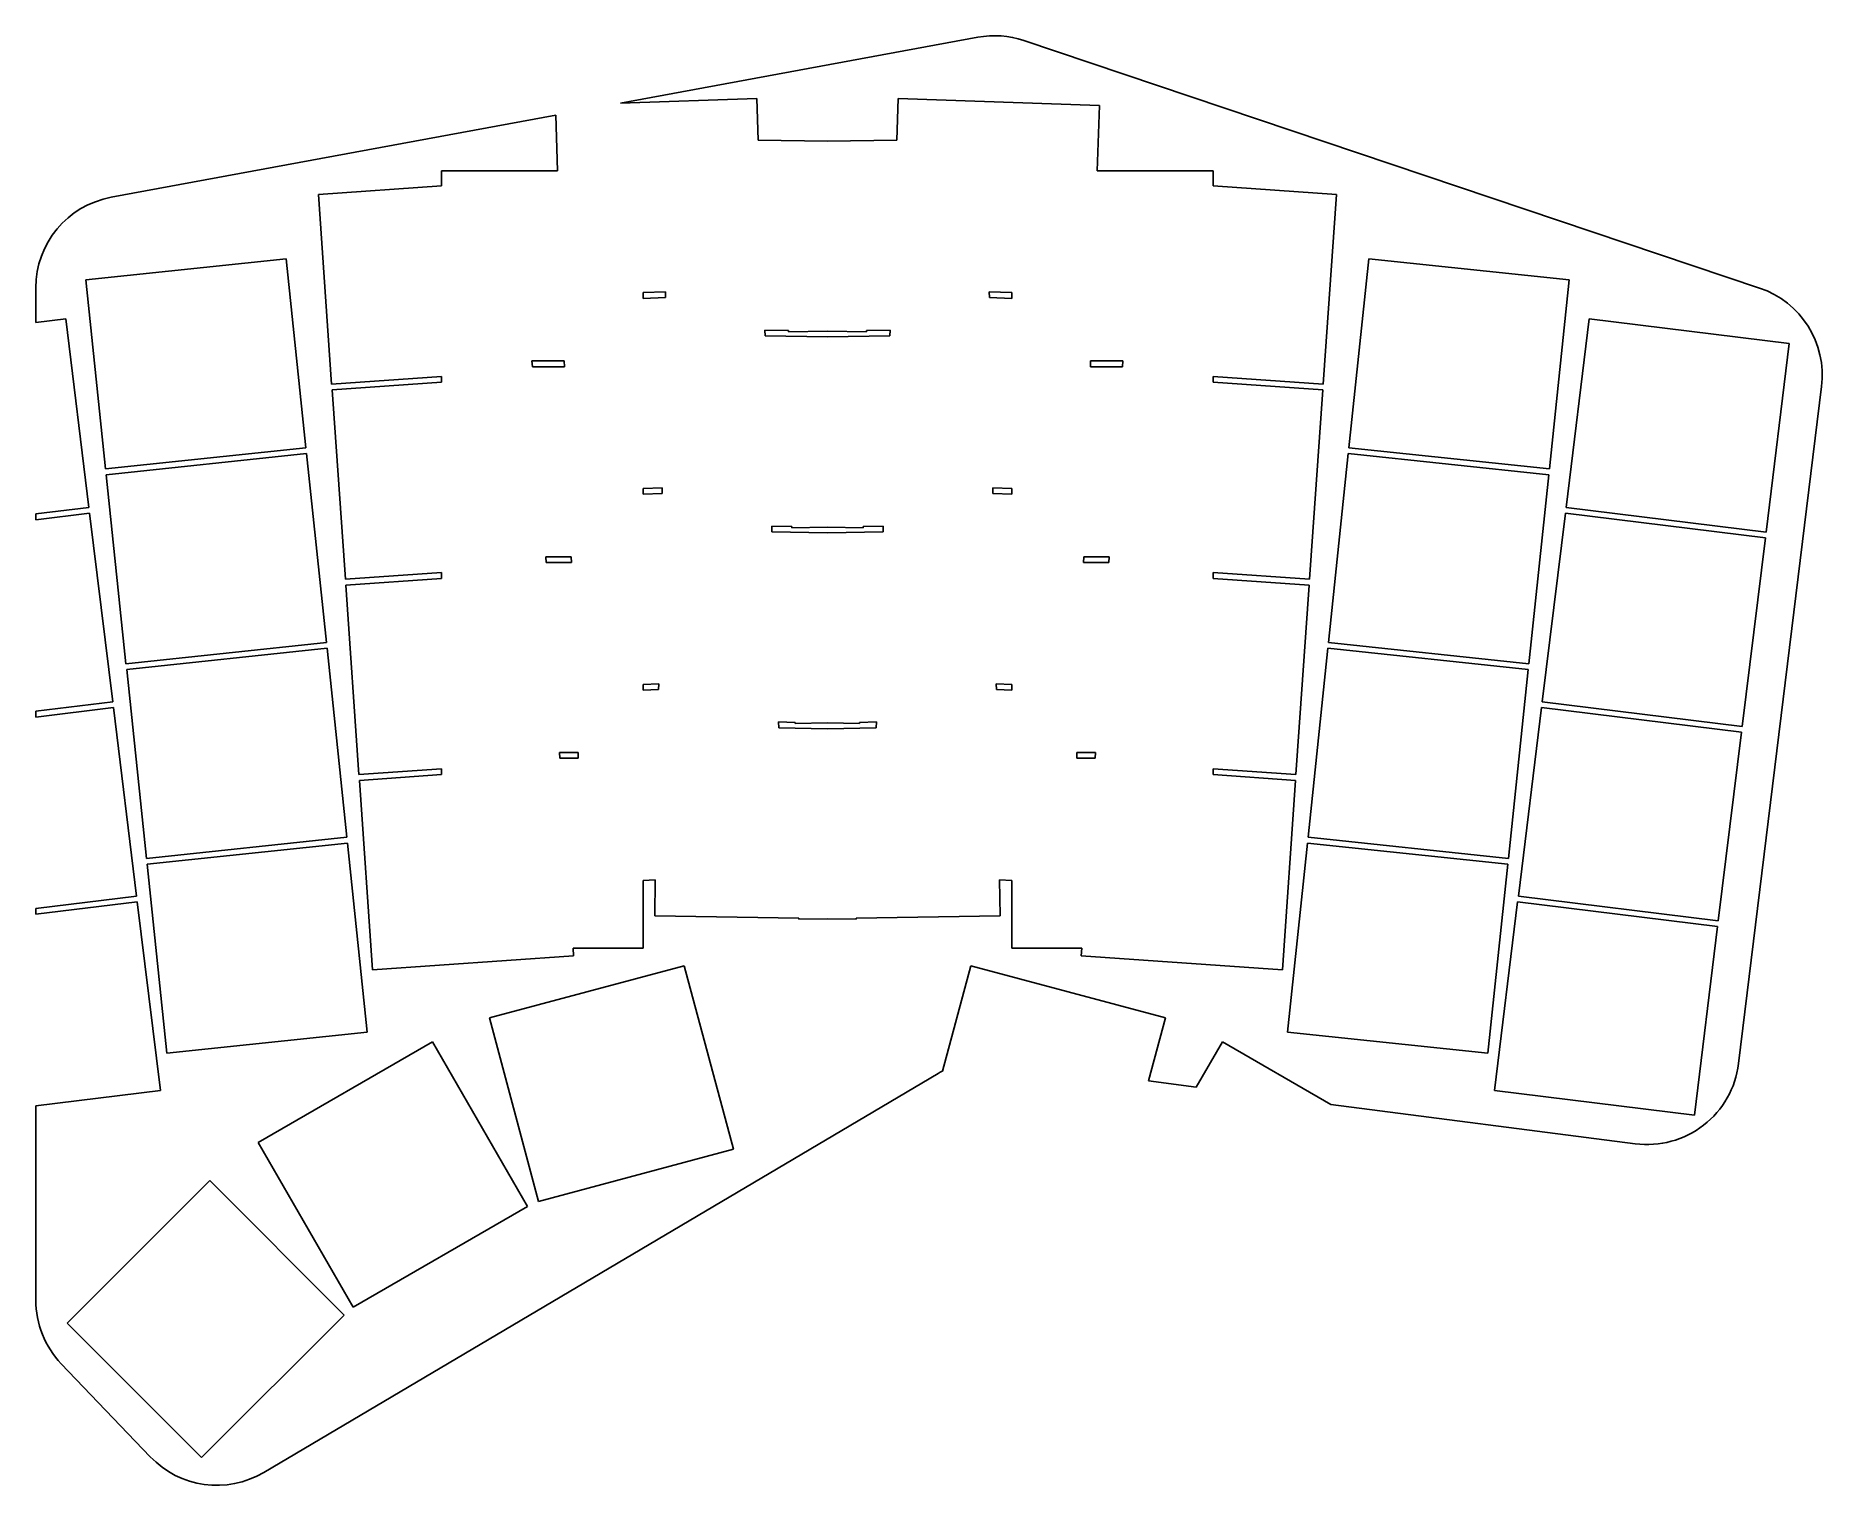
# Model space of a CAD drawing. Header units: millimetres. Extents: x 140 to 295, y -205 to -80.
import ezdxf

# ---------------------------------------------------------------- set-up
doc = ezdxf.new("R2010")
doc.units = ezdxf.units.MM

msp = doc.modelspace()

# ---------------------------------------------------------------- linework, layer by layer
for p, q in [((221.72, -79.71), (190.68, -85.44)), ((289.61, -101.48), (225.72, -79.99)), ((202.52, -85.02), (190.68, -85.44)), ((202.65, -88.63), (202.52, -85.02)), ((214.8, -85.02), (214.68, -88.63)), ((232.29, -85.63), (214.8, -85.02)), ((185.06, -86.47), (146.45, -93.6)), ((185.06, -86.47), (185.23, -91.31)), ((232.09, -91.31), (232.29, -85.63)), ((208.66, -88.73), (202.65, -88.63)), ((214.68, -88.63), (208.66, -88.73)), ((185.23, -91.31), (175.15, -91.31)), ((175.15, -91.31), (175.15, -92.61)), ((242.17, -91.31), (232.09, -91.31)), ((242.17, -92.61), (242.17, -91.31)), ((175.15, -92.61), (164.45, -93.36)), ((252.88, -93.36), (242.17, -92.61)), ((164.45, -93.36), (165.6, -109.82)), ((251.72, -109.82), (252.88, -93.36)), ((161.65, -98.95), (144.24, -100.78)), ((163.37, -115.36), (161.65, -98.95)), ((255.68, -98.95), (253.95, -115.36)), ((273.08, -100.78), (255.68, -98.95)), ((144.24, -100.78), (145.97, -117.19)), ((271.36, -117.19), (273.08, -100.78)), ((139.9, -101.47), (139.9, -104.48)), ((192.65, -101.88), (194.6, -101.81)), ((192.65, -102.38), (192.65, -101.88)), ((194.59, -102.31), (192.65, -102.38)), ((194.6, -101.81), (194.59, -102.31)), ((222.73, -102.31), (222.72, -101.81)), ((222.72, -101.81), (224.67, -101.88)), ((224.67, -102.38), (222.73, -102.31)), ((224.67, -101.88), (224.67, -102.38)), ((142.51, -104.16), (139.9, -104.48)), ((144.52, -120.54), (142.51, -104.16)), ((203.24, -105.64), (203.23, -105.14)), ((203.23, -105.14), (205.28, -105.17)), ((205.28, -105.17), (205.28, -105.29)), ((205.28, -105.29), (208.66, -105.23)), ((208.66, -105.23), (212.04, -105.29)), ((212.04, -105.29), (212.05, -105.17)), ((212.05, -105.17), (214.1, -105.14)), ((214.1, -105.14), (214.08, -105.64)), ((274.82, -104.16), (272.81, -120.54)), ((292.19, -106.29), (274.82, -104.16)), ((208.66, -105.73), (203.24, -105.64)), ((214.08, -105.64), (208.66, -105.73)), ((290.18, -122.67), (292.19, -106.29)), ((183.04, -108.31), (183, -107.81)), ((183, -107.81), (185.81, -107.81)), ((185.83, -108.31), (183.04, -108.31)), ((185.81, -107.81), (185.83, -108.31)), ((231.5, -108.31), (231.52, -107.81)), ((234.29, -108.31), (231.5, -108.31)), ((231.52, -107.81), (234.32, -107.81)), ((234.32, -107.81), (234.29, -108.31)), ((165.6, -109.82), (175.15, -109.15)), ((175.15, -109.65), (165.64, -110.32)), ((175.15, -109.15), (175.15, -109.65)), ((242.17, -109.65), (242.17, -109.15)), ((242.17, -109.15), (251.72, -109.82)), ((251.69, -110.32), (242.17, -109.65)), ((287.79, -168.82), (295, -110.04)), ((165.64, -110.32), (166.79, -126.77)), ((250.54, -126.77), (251.69, -110.32)), ((145.97, -117.19), (163.37, -115.36)), ((163.42, -115.86), (146.02, -117.69)), ((165.15, -132.27), (163.42, -115.86)), ((253.9, -115.86), (252.18, -132.27)), ((271.31, -117.69), (253.9, -115.86)), ((253.95, -115.36), (271.36, -117.19)), ((146.02, -117.69), (147.74, -134.1)), ((269.58, -134.1), (271.31, -117.69)), ((192.65, -118.89), (194.31, -118.83)), ((192.65, -119.39), (192.65, -118.89)), ((194.3, -119.33), (192.65, -119.39)), ((194.31, -118.83), (194.3, -119.33)), ((223.03, -119.33), (223.02, -118.83)), ((223.02, -118.83), (224.67, -118.89)), ((224.67, -119.39), (223.03, -119.33)), ((224.67, -118.89), (224.67, -119.39)), ((139.9, -121.1), (144.52, -120.54)), ((272.81, -120.54), (290.18, -122.67)), ((144.58, -121.03), (139.9, -121.61)), ((139.9, -121.1), (139.9, -121.61)), ((146.59, -137.41), (144.58, -121.03)), ((203.84, -122.65), (203.82, -122.15)), ((203.82, -122.15), (205.58, -122.18)), ((205.58, -122.18), (205.58, -122.29)), ((205.58, -122.29), (208.66, -122.24)), ((208.66, -122.24), (211.75, -122.29)), ((211.75, -122.18), (213.5, -122.15)), ((211.75, -122.29), (211.75, -122.18)), ((213.5, -122.15), (213.49, -122.65)), ((272.75, -121.03), (270.74, -137.41)), ((290.12, -123.17), (272.75, -121.03)), ((208.66, -122.74), (203.84, -122.65)), ((213.49, -122.65), (208.66, -122.74)), ((288.11, -139.54), (290.12, -123.17)), ((184.23, -125.31), (184.19, -124.81)), ((184.19, -124.81), (186.4, -124.81)), ((186.42, -125.31), (184.23, -125.31)), ((186.4, -124.81), (186.42, -125.31)), ((230.91, -125.31), (230.92, -124.81)), ((233.1, -125.31), (230.91, -125.31)), ((230.92, -124.81), (233.13, -124.81)), ((233.13, -124.81), (233.1, -125.31)), ((166.79, -126.77), (175.15, -126.19)), ((175.15, -126.69), (166.82, -127.27)), ((175.15, -126.19), (175.15, -126.69)), ((242.17, -126.69), (242.17, -126.19)), ((242.17, -126.19), (250.54, -126.77)), ((250.5, -127.27), (242.17, -126.69)), ((166.82, -127.27), (167.97, -143.73)), ((249.35, -143.73), (250.5, -127.27)), ((147.74, -134.1), (165.15, -132.27)), ((165.2, -132.76), (147.8, -134.59)), ((166.93, -149.17), (165.2, -132.76)), ((252.13, -132.76), (250.4, -149.17)), ((269.53, -134.59), (252.13, -132.76)), ((252.18, -132.27), (269.58, -134.1)), ((147.8, -134.59), (149.52, -151)), ((267.8, -151), (269.53, -134.59)), ((192.65, -135.9), (194.01, -135.85)), ((192.65, -136.4), (192.65, -135.9)), ((194, -136.35), (192.65, -136.4)), ((194.01, -135.85), (194, -136.35)), ((223.33, -136.35), (223.32, -135.85)), ((223.32, -135.85), (224.67, -135.9)), ((224.67, -136.4), (223.33, -136.35)), ((224.67, -135.9), (224.67, -136.4)), ((139.9, -138.23), (146.59, -137.41)), ((146.65, -137.91), (139.9, -138.73)), ((148.66, -154.28), (146.65, -137.91)), ((270.68, -137.91), (268.67, -154.28)), ((288.05, -140.04), (270.68, -137.91)), ((270.74, -137.41), (288.11, -139.54)), ((139.9, -138.23), (139.9, -138.73)), ((204.43, -139.66), (204.41, -139.16)), ((204.41, -139.16), (205.87, -139.19)), ((205.87, -139.19), (205.87, -139.29)), ((205.87, -139.29), (208.66, -139.24)), ((208.66, -139.24), (211.45, -139.29)), ((211.45, -139.19), (212.91, -139.16)), ((211.45, -139.29), (211.45, -139.19)), ((212.91, -139.16), (212.89, -139.66)), ((208.66, -139.74), (204.43, -139.66)), ((212.89, -139.66), (208.66, -139.74)), ((286.03, -156.42), (288.05, -140.04)), ((185.42, -142.31), (185.38, -141.81)), ((185.38, -141.81), (187, -141.81)), ((187.01, -142.31), (185.42, -142.31)), ((187, -141.81), (187.01, -142.31)), ((230.31, -142.31), (230.33, -141.81)), ((231.91, -142.31), (230.31, -142.31)), ((230.33, -141.81), (231.94, -141.81)), ((231.94, -141.81), (231.91, -142.31)), ((167.97, -143.73), (175.15, -143.23)), ((175.15, -143.73), (168.01, -144.23)), ((168.01, -144.23), (169.16, -160.69)), ((175.15, -143.23), (175.15, -143.73)), ((242.17, -143.73), (242.17, -143.23)), ((242.17, -143.23), (249.35, -143.73)), ((249.32, -144.23), (242.17, -143.73)), ((248.17, -160.69), (249.32, -144.23)), ((149.52, -151), (166.93, -149.17)), ((166.98, -149.67), (149.57, -151.5)), ((168.7, -166.08), (166.98, -149.67)), ((250.35, -149.67), (248.62, -166.08)), ((267.75, -151.5), (250.35, -149.67)), ((250.4, -149.17), (267.8, -151)), ((149.57, -151.5), (151.3, -167.91)), ((266.03, -167.91), (267.75, -151.5)), ((192.65, -152.91), (193.71, -152.87)), ((192.65, -158.81), (192.65, -152.91)), ((193.71, -152.87), (193.66, -155.98)), ((223.67, -155.98), (223.61, -152.87)), ((223.61, -152.87), (224.67, -152.91)), ((224.67, -152.91), (224.67, -158.81)), ((139.9, -155.36), (148.66, -154.28)), ((148.72, -154.78), (139.9, -155.86)), ((150.73, -171.16), (148.72, -154.78)), ((268.6, -154.78), (266.59, -171.16)), ((285.97, -156.91), (268.6, -154.78)), ((268.67, -154.28), (286.03, -156.42)), ((139.9, -155.36), (139.9, -155.86)), ((193.66, -155.98), (206.17, -156.2)), ((206.17, -156.2), (206.17, -156.28)), ((206.17, -156.28), (208.66, -156.24)), ((208.66, -156.24), (211.15, -156.28)), ((211.15, -156.28), (211.16, -156.2)), ((211.16, -156.2), (223.67, -155.98)), ((283.96, -173.29), (285.97, -156.91)), ((169.16, -160.69), (186.62, -159.47)), ((186.62, -159.47), (186.57, -158.81)), ((186.57, -158.81), (192.65, -158.81)), ((224.67, -158.81), (230.76, -158.81)), ((230.76, -158.81), (230.71, -159.47)), ((230.71, -159.47), (248.17, -160.69)), ((196.22, -160.32), (179.31, -164.85)), ((200.49, -176.26), (196.22, -160.32)), ((221.11, -160.32), (218.66, -169.47)), ((238.01, -164.85), (221.11, -160.32)), ((179.31, -164.85), (183.58, -180.79)), ((236.55, -170.33), (238.01, -164.85)), ((151.3, -167.91), (168.7, -166.08)), ((174.37, -166.93), (159.21, -175.68)), ((182.62, -181.22), (174.37, -166.93)), ((242.96, -166.93), (240.69, -170.86)), ((252.38, -172.37), (242.96, -166.93)), ((248.62, -166.08), (266.03, -167.91)), ((159.7, -204.32), (218.28, -169.68)), ((236.55, -170.33), (240.69, -170.86)), ((139.9, -172.49), (150.73, -171.16)), ((266.59, -171.16), (283.96, -173.29)), ((139.9, -172.49), (139.9, -189.35)), ((252.38, -172.37), (278.82, -175.78)), ((159.21, -175.68), (167.46, -189.97)), ((183.58, -180.79), (200.49, -176.26)), ((155.02, -178.98), (142.64, -191.36)), ((166.68, -190.65), (155.02, -178.98)), ((167.46, -189.97), (182.62, -181.22)), ((154.31, -203.03), (166.68, -190.65)), ((142.64, -191.36), (154.31, -203.03)), ((142.12, -194.88), (149.85, -202.96))]:
    msp.add_line(p, q)
for centre, start, end in [((223.17, -87.57), 71.4104, 100.4571), ((147.9, -101.47), 100.4571, 180), ((287.06, -109.06), 353, 71.4104), ((279.85, -167.85), 262.6488, 353), ((222.35, -176.56), 117.5139, 120.5992), ((147.9, -189.35), 180, 223.72), ((155.63, -197.43), 223.72, 300.5992)]:
    msp.add_arc(centre, 8, start, end)

doc.saveas('drawing.dxf')
